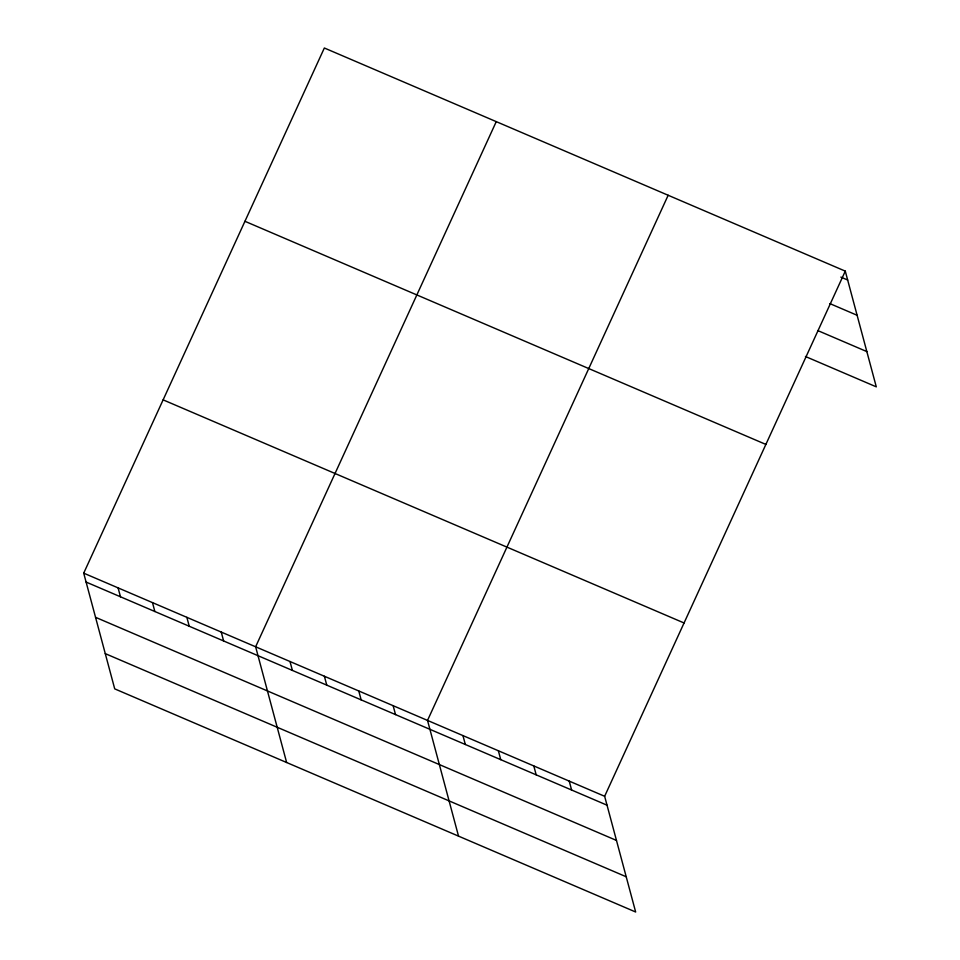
<?xml version="1.0" encoding="UTF-8"?>
<svg xmlns="http://www.w3.org/2000/svg" width="960" height="960" viewBox="0 0 960 960"><rect width="100%" height="100%" fill="white"/><g stroke="black" fill="none" stroke-linecap="round" stroke-linejoin="round"><path stroke-width="1.44" d="M845.28 271.128L604.644 796.284L635.652 912L114.72 688.872L83.712 573.156L324.348 48L845.28 271.128L876.288 386.844L805.44 356.496M496.26 121.632L255.624 646.788L286.632 762.504M668.16 195.264L427.524 720.42L458.532 836.136M840.852 277.104L847.668 280.02M829.86 303.6L857.112 315.276M817.788 330.576L866.844 351.588M244.944 221.304L765.864 444.42M163.128 399.864L684.06 622.98M83.712 573.156L604.644 796.284M86.1 582.06L607.032 805.188M95.544 617.316L616.476 840.432M105.276 653.628L626.208 876.756M569.22 781.116L571.608 790.008M533.796 765.936L536.184 774.84M498.372 750.768L500.76 759.672M462.948 735.6L465.336 744.492M393.144 705.696L395.532 714.6M358.764 690.972L361.152 699.876M324.384 676.248L326.772 685.14M290.004 661.524L292.392 670.416M221.244 632.064L223.62 640.968M186.864 617.34L189.24 626.244M152.484 602.616L154.86 611.52M118.092 587.892L120.48 596.784"/></g></svg>
